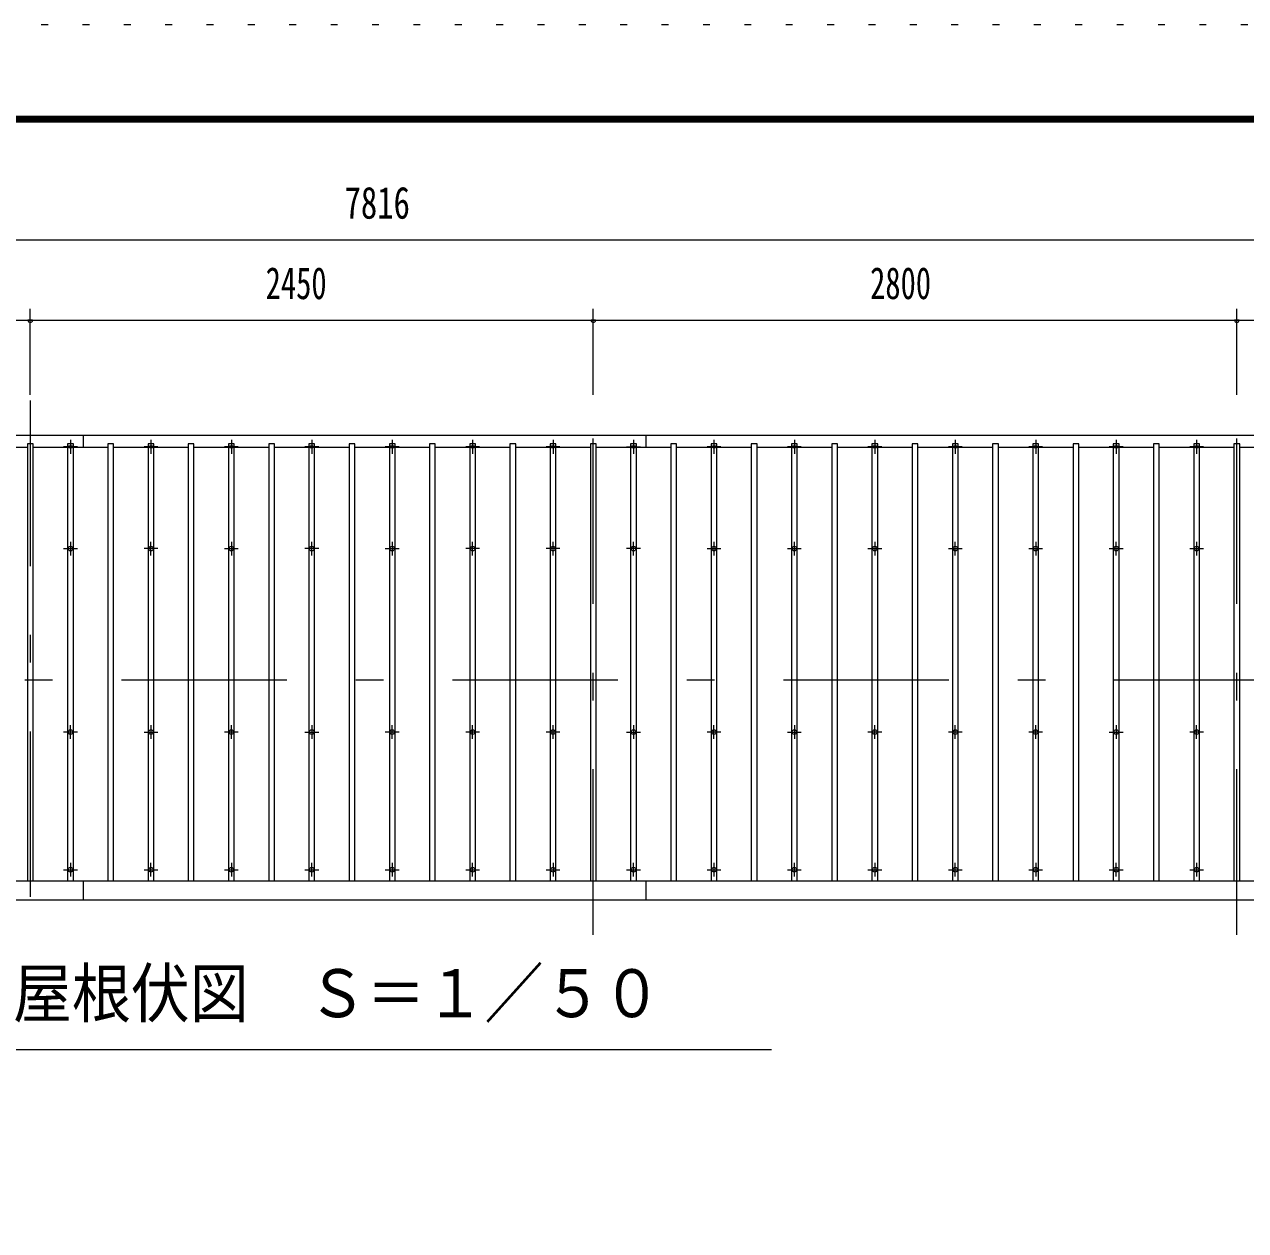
# Model space of a CAD drawing. Units: millimetres, scale not verified. Extents: x -23448 to 23452, y -10500 to 10500.
# Drawn here: x -921 to 4393, y 5250 to 10500 of the extents above; entities that cross this region are included whole.
import ezdxf
from ezdxf.enums import TextEntityAlignment as Align

# ---------------------------------------------------------------- set-up
doc = ezdxf.new("R2010")
doc.units = ezdxf.units.MM
doc.header["$LTSCALE"] = 60
doc.linetypes.add('USER3', pattern=[24, 12, -5, 2, -5])
doc.linetypes.add('USER4', pattern=[3, 0.5, -2.5])
for name, color, linetype, lineweight in [('0-2_1-0BOLD', 7, 'Continuous', 18), ('0-3_1-2CENTER', 3, 'USER3', 18), ('0-4_1-4THIN', 4, 'Continuous', 18), ('0-5_1-5DIM', 3, 'Continuous', 18), ('0-C_F-F', 5, 'Continuous', 18), ('0-D_F-E_J_ADD', 5, 'USER4', 18)]:
    doc.layers.add(name, color=color, linetype=linetype, lineweight=lineweight)
doc.styles.add('ＭＳ ゴシック', font='')
doc.styles.get('ＭＳ ゴシック').set_extended_font_data('MS Gothic')

msp = doc.modelspace()

# ---------------------------------------------------------------- linework, layer by layer
at = {"layer": '0-2_1-0BOLD'}
for p, q in [((-665.47, 8712.67), (-665.47, 8659.21)), ((1784.53, 8659.21), (1784.53, 8712.67)), ((-3228.47, 6772.67), (4587.53, 6772.67)), ((-665.47, 6772.67), (-665.47, 6687.67)), ((1784.53, 6687.67), (1784.53, 6772.67))]:
    msp.add_line(p, q, dxfattribs=at)
for points in [[(4547.53, 6772.67), (4547.53, 8674.21), (4587.53, 8674.21), (4587.53, 6687.67), (-3228.47, 6687.67)], [(-3223.47, 8674.21), (-3223.47, 8712.67), (4582.53, 8712.67), (4582.53, 8674.21)]]:
    msp.add_lwpolyline(points, dxfattribs=at)
for centre in [(-720.47, 8218.37), (-370.47, 8218.37), (-20.47, 8218.37), (329.53, 8218.37), (679.53, 8218.37), (1029.53, 8218.37), (1379.53, 8218.37), (1729.53, 8218.37), (2079.53, 8218.37), (2429.53, 8218.37), (2779.53, 8218.37), (3129.53, 8218.37), (3479.53, 8218.37), (3829.53, 8218.37), (4179.53, 8218.37), (-720.47, 7419.7), (-370.47, 7419.7), (-20.47, 7419.7), (329.53, 7419.7), (679.53, 7419.7), (1029.53, 7419.7), (1379.53, 7419.7), (1729.53, 7419.7), (2079.53, 7419.7), (2429.53, 7419.7), (2779.53, 7419.7), (3129.53, 7419.7), (3479.53, 7419.7), (3829.53, 7419.7), (4179.53, 7419.7), (-720.47, 6820.69), (-370.47, 6820.69), (-20.47, 6820.69), (329.53, 6820.69), (679.53, 6820.69), (1029.53, 6820.69), (1379.53, 6820.69), (1729.53, 6820.69), (2079.53, 6820.69), (2429.53, 6820.69), (2779.53, 6820.69), (3129.53, 6820.69), (3479.53, 6820.69), (3829.53, 6820.69), (4179.53, 6820.69)]:
    msp.add_circle(centre, 10, dxfattribs=at)
for centre, start, end in [((-720.47, 8650.76), 46.39838, 133.60162), ((-720.47, 8671.76), 226.3961, 313.6039), ((-370.47, 8650.76), 46.39838, 133.60162), ((-370.47, 8671.76), 226.3961, 313.6039), ((-20.47, 8650.76), 46.39838, 133.60162), ((-20.47, 8671.76), 226.3961, 313.6039), ((329.53, 8650.76), 46.39838, 133.60162), ((329.53, 8671.76), 226.3961, 313.6039), ((679.53, 8650.76), 46.39838, 133.60162), ((679.53, 8671.76), 226.3961, 313.6039), ((1029.53, 8650.76), 46.39838, 133.60162), ((1029.53, 8671.76), 226.3961, 313.6039), ((1379.53, 8650.76), 46.39838, 133.60162), ((1379.53, 8671.76), 226.3961, 313.6039), ((1729.53, 8650.76), 46.39838, 133.60162), ((1729.53, 8671.76), 226.3961, 313.6039), ((2079.53, 8650.76), 46.39838, 133.60162), ((2079.53, 8671.76), 226.3961, 313.6039), ((2429.53, 8650.76), 46.39838, 133.60162), ((2429.53, 8671.76), 226.3961, 313.6039), ((2779.53, 8650.76), 46.39838, 133.60162), ((2779.53, 8671.76), 226.3961, 313.6039), ((3129.53, 8650.76), 46.39838, 133.60162), ((3129.53, 8671.76), 226.3961, 313.6039), ((3479.53, 8650.76), 46.39838, 133.60162), ((3479.53, 8671.76), 226.3961, 313.6039), ((3829.53, 8650.76), 46.39838, 133.60162), ((3829.53, 8671.76), 226.3961, 313.6039), ((4179.53, 8650.76), 46.39838, 133.60162), ((4179.53, 8671.76), 226.3961, 313.6039)]:
    msp.add_arc(centre, 14.5, start, end, dxfattribs=at)
at = {"layer": '0-3_1-2CENTER'}
for p, q in [((-895.47, 8862.67), (-895.47, 6537.67)), ((1554.53, 6537.67), (1554.53, 8862.67)), ((4354.53, 6537.67), (4354.53, 8862.67)), ((-690.47, 8661.26), (-750.47, 8661.26)), ((-720.47, 8691.26), (-720.47, 8631.26)), ((-340.47, 8661.26), (-400.47, 8661.26)), ((-370.47, 8691.26), (-370.47, 8631.26)), ((9.53, 8661.26), (-50.47, 8661.26)), ((-20.47, 8691.26), (-20.47, 8631.26)), ((359.53, 8661.26), (299.53, 8661.26)), ((329.53, 8691.26), (329.53, 8631.26)), ((709.53, 8661.26), (649.53, 8661.26)), ((679.53, 8691.26), (679.53, 8631.26)), ((1059.53, 8661.26), (999.53, 8661.26)), ((1029.53, 8691.26), (1029.53, 8631.26)), ((1409.53, 8661.26), (1349.53, 8661.26)), ((1379.53, 8691.26), (1379.53, 8631.26)), ((1699.53, 8661.26), (1759.53, 8661.26)), ((1729.53, 8691.26), (1729.53, 8631.26)), ((2109.53, 8661.26), (2049.53, 8661.26)), ((2079.53, 8691.26), (2079.53, 8631.26)), ((2459.53, 8661.26), (2399.53, 8661.26)), ((2429.53, 8691.26), (2429.53, 8631.26)), ((2809.53, 8661.26), (2749.53, 8661.26)), ((2779.53, 8691.26), (2779.53, 8631.26)), ((3159.53, 8661.26), (3099.53, 8661.26)), ((3129.53, 8691.26), (3129.53, 8631.26)), ((3509.53, 8661.26), (3449.53, 8661.26)), ((3479.53, 8691.26), (3479.53, 8631.26)), ((3859.53, 8661.26), (3799.53, 8661.26)), ((3829.53, 8691.26), (3829.53, 8631.26)), ((4209.53, 8661.26), (4149.53, 8661.26)), ((4179.53, 8691.26), (4179.53, 8631.26)), ((-720.47, 8248.37), (-720.47, 8188.37)), ((-370.47, 8188.37), (-370.47, 8248.37)), ((-20.47, 8248.37), (-20.47, 8188.37)), ((329.53, 8188.37), (329.53, 8248.37)), ((679.53, 8248.37), (679.53, 8188.37)), ((1029.53, 8188.37), (1029.53, 8248.37)), ((1379.53, 8188.37), (1379.53, 8248.37)), ((1729.53, 8188.37), (1729.53, 8248.37)), ((2079.53, 8248.37), (2079.53, 8188.37)), ((2429.53, 8188.37), (2429.53, 8248.37)), ((2779.53, 8248.37), (2779.53, 8188.37)), ((3129.53, 8188.37), (3129.53, 8248.37)), ((3479.53, 8248.37), (3479.53, 8188.37)), ((3829.53, 8188.37), (3829.53, 8248.37)), ((4179.53, 8248.37), (4179.53, 8188.37)), ((-750.47, 8218.37), (-690.47, 8218.37)), ((-340.47, 8218.37), (-400.47, 8218.37)), ((-50.47, 8218.37), (9.53, 8218.37)), ((359.53, 8218.37), (299.53, 8218.37)), ((649.53, 8218.37), (709.53, 8218.37)), ((1059.53, 8218.37), (999.53, 8218.37)), ((1409.53, 8218.37), (1349.53, 8218.37)), ((1759.53, 8218.37), (1699.53, 8218.37)), ((2049.53, 8218.37), (2109.53, 8218.37)), ((2399.53, 8218.37), (2459.53, 8218.37)), ((2749.53, 8218.37), (2809.53, 8218.37)), ((3099.53, 8218.37), (3159.53, 8218.37)), ((3449.53, 8218.37), (3509.53, 8218.37)), ((3799.53, 8218.37), (3859.53, 8218.37)), ((4149.53, 8218.37), (4209.53, 8218.37)), ((-3378.47, 7647.67), (4737.53, 7647.67)), ((-720.47, 7389.7), (-720.47, 7449.7)), ((-370.47, 7449.7), (-370.47, 7389.7)), ((-20.47, 7389.7), (-20.47, 7449.7)), ((329.53, 7449.7), (329.53, 7389.7)), ((679.53, 7389.7), (679.53, 7449.7)), ((1029.53, 7389.7), (1029.53, 7449.7)), ((1379.53, 7389.7), (1379.53, 7449.7)), ((1729.53, 7449.7), (1729.53, 7389.7)), ((2079.53, 7389.7), (2079.53, 7449.7)), ((2429.53, 7449.7), (2429.53, 7389.7)), ((2779.53, 7389.7), (2779.53, 7449.7)), ((3129.53, 7389.7), (3129.53, 7449.7)), ((3479.53, 7389.7), (3479.53, 7449.7)), ((3829.53, 7449.7), (3829.53, 7389.7)), ((4179.53, 7389.7), (4179.53, 7449.7)), ((-690.47, 7419.7), (-750.47, 7419.7)), ((-400.47, 7419.7), (-340.47, 7419.7)), ((9.53, 7419.7), (-50.47, 7419.7)), ((299.53, 7419.7), (359.53, 7419.7)), ((709.53, 7419.7), (649.53, 7419.7)), ((1059.53, 7419.7), (999.53, 7419.7)), ((1409.53, 7419.7), (1349.53, 7419.7)), ((1699.53, 7419.7), (1759.53, 7419.7)), ((2109.53, 7419.7), (2049.53, 7419.7)), ((2399.53, 7419.7), (2459.53, 7419.7)), ((2809.53, 7419.7), (2749.53, 7419.7)), ((3159.53, 7419.7), (3099.53, 7419.7)), ((3509.53, 7419.7), (3449.53, 7419.7)), ((3799.53, 7419.7), (3859.53, 7419.7)), ((4209.53, 7419.7), (4149.53, 7419.7)), ((-750.47, 6820.69), (-690.47, 6820.69)), ((-720.47, 6850.69), (-720.47, 6790.69)), ((-400.47, 6820.69), (-340.47, 6820.69)), ((-370.47, 6790.69), (-370.47, 6850.69)), ((-50.47, 6820.69), (9.53, 6820.69)), ((-20.47, 6850.69), (-20.47, 6790.69)), ((299.53, 6820.69), (359.53, 6820.69)), ((329.53, 6790.69), (329.53, 6850.69)), ((649.53, 6820.69), (709.53, 6820.69)), ((679.53, 6850.69), (679.53, 6790.69)), ((999.53, 6820.69), (1059.53, 6820.69)), ((1029.53, 6790.69), (1029.53, 6850.69)), ((1349.53, 6820.69), (1409.53, 6820.69)), ((1379.53, 6850.69), (1379.53, 6790.69)), ((1699.53, 6820.69), (1759.53, 6820.69)), ((1729.53, 6790.69), (1729.53, 6850.69)), ((2049.53, 6820.69), (2109.53, 6820.69)), ((2079.53, 6850.69), (2079.53, 6790.69)), ((2399.53, 6820.69), (2459.53, 6820.69)), ((2429.53, 6790.69), (2429.53, 6850.69)), ((2749.53, 6820.69), (2809.53, 6820.69)), ((2779.53, 6850.69), (2779.53, 6790.69)), ((3099.53, 6820.69), (3159.53, 6820.69)), ((3129.53, 6790.69), (3129.53, 6850.69)), ((3449.53, 6820.69), (3509.53, 6820.69)), ((3479.53, 6850.69), (3479.53, 6790.69)), ((3799.53, 6820.69), (3859.53, 6820.69)), ((3829.53, 6790.69), (3829.53, 6850.69)), ((4149.53, 6820.69), (4209.53, 6820.69)), ((4179.53, 6850.69), (4179.53, 6790.69))]:
    msp.add_line(p, q, dxfattribs=at)
at = {"layer": '0-4_1-4THIN'}
for p, q in [((-1057.97, 8659.21), (-907.97, 8659.21)), ((-882.97, 8659.21), (-732.97, 8659.21)), ((-707.97, 8659.21), (-557.97, 8659.21)), ((-532.97, 8659.21), (-382.97, 8659.21)), ((-357.97, 8659.21), (-207.97, 8659.21)), ((-182.97, 8659.21), (-32.97, 8659.21)), ((-7.97, 8659.21), (142.03, 8659.21)), ((167.03, 8659.21), (317.03, 8659.21)), ((342.03, 8659.21), (492.03, 8659.21)), ((517.03, 8659.21), (667.03, 8659.21)), ((692.03, 8659.21), (842.03, 8659.21)), ((867.03, 8659.21), (1017.03, 8659.21)), ((1042.03, 8659.21), (1192.03, 8659.21)), ((1217.03, 8659.21), (1367.03, 8659.21)), ((1392.03, 8659.21), (1542.03, 8659.21)), ((1567.03, 8659.21), (1717.03, 8659.21)), ((1742.03, 8659.21), (1892.03, 8659.21)), ((1917.03, 8659.21), (2067.03, 8659.21)), ((2092.03, 8659.21), (2242.03, 8659.21)), ((2267.03, 8659.21), (2417.03, 8659.21)), ((2442.03, 8659.21), (2592.03, 8659.21)), ((2617.03, 8659.21), (2767.03, 8659.21)), ((2792.03, 8659.21), (2942.03, 8659.21)), ((2967.03, 8659.21), (3117.03, 8659.21)), ((3142.03, 8659.21), (3292.03, 8659.21)), ((3317.03, 8659.21), (3467.03, 8659.21)), ((3492.03, 8659.21), (3642.03, 8659.21)), ((3667.03, 8659.21), (3817.03, 8659.21)), ((3842.03, 8659.21), (3992.03, 8659.21)), ((4017.03, 8659.21), (4167.03, 8659.21)), ((4192.03, 8659.21), (4342.03, 8659.21)), ((4367.03, 8659.21), (4517.03, 8659.21))]:
    msp.add_line(p, q, dxfattribs=at)
for points in [[(-882.97, 6772.67), (-882.97, 8674.21), (-907.97, 8674.21), (-907.97, 6772.67)], [(-707.97, 6772.67), (-707.97, 8674.21), (-732.97, 8674.21), (-732.97, 6772.67)], [(-532.97, 6772.67), (-532.97, 8674.21), (-557.97, 8674.21), (-557.97, 6772.67)], [(-357.97, 6772.67), (-357.97, 8674.21), (-382.97, 8674.21), (-382.97, 6772.67)], [(-182.97, 6772.67), (-182.97, 8674.21), (-207.97, 8674.21), (-207.97, 6772.67)], [(-7.97, 6772.67), (-7.97, 8674.21), (-32.97, 8674.21), (-32.97, 6772.67)], [(167.03, 6772.67), (167.03, 8674.21), (142.03, 8674.21), (142.03, 6772.67)], [(342.03, 6772.67), (342.03, 8674.21), (317.03, 8674.21), (317.03, 6772.67)], [(517.03, 6772.67), (517.03, 8674.21), (492.03, 8674.21), (492.03, 6772.67)], [(692.03, 6772.67), (692.03, 8674.21), (667.03, 8674.21), (667.03, 6772.67)], [(867.03, 6772.67), (867.03, 8674.21), (842.03, 8674.21), (842.03, 6772.67)], [(1042.03, 6772.67), (1042.03, 8674.21), (1017.03, 8674.21), (1017.03, 6772.67)], [(1217.03, 6772.67), (1217.03, 8674.21), (1192.03, 8674.21), (1192.03, 6772.67)], [(1392.03, 6772.67), (1392.03, 8674.21), (1367.03, 8674.21), (1367.03, 6772.67)], [(1567.03, 6772.67), (1567.03, 8674.21), (1542.03, 8674.21), (1542.03, 6772.67)], [(1742.03, 6772.67), (1742.03, 8674.21), (1717.03, 8674.21), (1717.03, 6772.67)], [(1917.03, 6772.67), (1917.03, 8674.21), (1892.03, 8674.21), (1892.03, 6772.67)], [(2092.03, 6772.67), (2092.03, 8674.21), (2067.03, 8674.21), (2067.03, 6772.67)], [(2267.03, 6772.67), (2267.03, 8674.21), (2242.03, 8674.21), (2242.03, 6772.67)], [(2442.03, 6772.67), (2442.03, 8674.21), (2417.03, 8674.21), (2417.03, 6772.67)], [(2617.03, 6772.67), (2617.03, 8674.21), (2592.03, 8674.21), (2592.03, 6772.67)], [(2792.03, 6772.67), (2792.03, 8674.21), (2767.03, 8674.21), (2767.03, 6772.67)], [(2967.03, 6772.67), (2967.03, 8674.21), (2942.03, 8674.21), (2942.03, 6772.67)], [(3142.03, 6772.67), (3142.03, 8674.21), (3117.03, 8674.21), (3117.03, 6772.67)], [(3317.03, 6772.67), (3317.03, 8674.21), (3292.03, 8674.21), (3292.03, 6772.67)], [(3492.03, 6772.67), (3492.03, 8674.21), (3467.03, 8674.21), (3467.03, 6772.67)], [(3667.03, 6772.67), (3667.03, 8674.21), (3642.03, 8674.21), (3642.03, 6772.67)], [(3842.03, 6772.67), (3842.03, 8674.21), (3817.03, 8674.21), (3817.03, 6772.67)], [(4017.03, 6772.67), (4017.03, 8674.21), (3992.03, 8674.21), (3992.03, 6772.67)], [(4192.03, 6772.67), (4192.03, 8674.21), (4167.03, 8674.21), (4167.03, 6772.67)], [(4367.03, 6772.67), (4367.03, 8674.21), (4342.03, 8674.21), (4342.03, 6772.67)]]:
    msp.add_lwpolyline(points, dxfattribs=at)
at = {"layer": '0-5_1-5DIM'}
for p, q in [((-3228.47, 9562.67), (4587.53, 9562.67)), ((-895.47, 8887.68), (-895.47, 9262.68)), ((1554.53, 8887.68), (1554.53, 9262.68)), ((4354.53, 8887.68), (4354.53, 9262.68)), ((-2995.47, 9212.68), (-895.47, 9212.68)), ((-885.47, 9212.68), (-905.47, 9212.68)), ((-895.47, 9212.68), (1554.53, 9212.68)), ((1564.53, 9212.68), (1544.53, 9212.68)), ((1554.53, 9212.68), (4354.53, 9212.68)), ((4364.53, 9212.68), (4344.53, 9212.68)), ((4354.53, 9212.68), (4587.53, 9212.68)), ((-970.46, 6037.67), (2329.54, 6037.67))]:
    msp.add_line(p, q, dxfattribs=at)
for centre in [(-895.47, 9212.68), (1554.53, 9212.68), (4354.53, 9212.68)]:
    msp.add_arc(centre, 10, 180, 0, dxfattribs=at)
at = {"layer": '0-C_F-F'}
for points in [[(22951.87, -10000), (-5748.13, -10000), (-5748.13, 10100), (22951.87, 10100)], [(22949.37, -9997.5), (-5745.63, -9997.5), (-5745.63, 10097.5), (22949.37, 10097.5)], [(22946.87, -9995), (22946.87, 10095), (-5743.13, 10095), (-5743.13, -9995)], [(22944.37, -9992.5), (-5740.63, -9992.5), (-5740.63, 10092.5), (22944.37, 10092.5)], [(22941.87, -9990), (22941.87, 10090), (-5738.13, 10090), (-5738.13, -9990)], [(22939.37, -9987.5), (-5735.63, -9987.5), (-5735.63, 10087.5), (22939.37, 10087.5)], [(22936.87, -9985), (22936.87, 10085), (-5733.13, 10085), (-5733.13, -9985)], [(22934.37, -9982.5), (-5730.63, -9982.5), (-5730.63, 10082.5), (22934.37, 10082.5)], [(22931.87, -9980), (-5728.13, -9980), (-5728.13, 10080), (22931.87, 10080)], [(22929.37, -9977.5), (-5725.63, -9977.5), (-5725.63, 10077.5), (22929.37, 10077.5)], [(22926.87, -9975), (22926.87, 10075), (-5723.12, 10075), (-5723.12, -9975)]]:
    msp.add_lwpolyline(points, close=True, dxfattribs=at)
at = {"layer": '0-D_F-E_J_ADD'}
msp.add_lwpolyline([(23451.87, -10500), (-6248.13, -10500), (-6248.13, 10500), (23451.87, 10500)], close=True, dxfattribs=at)

# ---------------------------------------------------------------- texts
at = {"layer": '0-5_1-5DIM', "color": 7, "style": 'ＭＳ ゴシック'}
for s, height, width, p in [('7816', 139.3, 0.75, (472.18, 9612.67)), ('2450', 139.3, 0.7, (128.83, 9262.68)), ('2800', 139.3, 0.7, (2758.89, 9262.68)), ('屋根伏図\u3000Ｓ＝１／５０', 208.9, 0.9, (-970.46, 6116.17))]:
    msp.add_text(s, height=height, dxfattribs=dict(at, width=width)).set_placement(p, align=Align.BOTTOM_LEFT)

doc.saveas('drawing.dxf')
